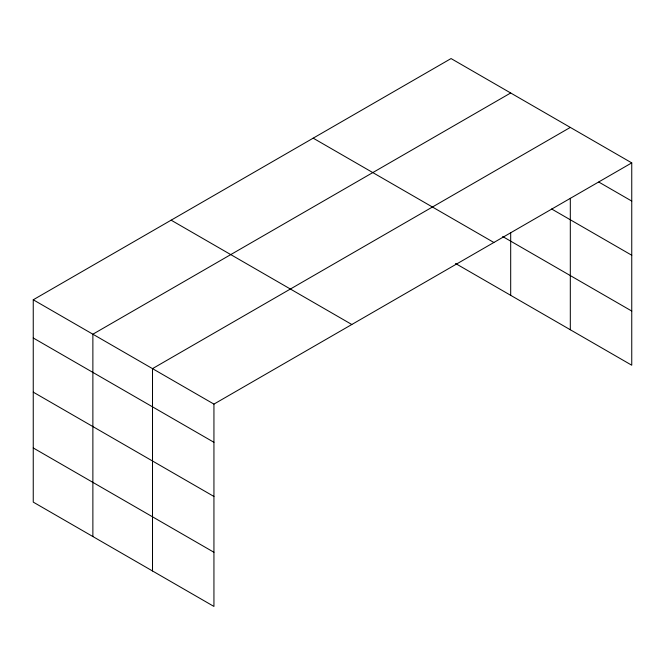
<?xml version="1.0" encoding="UTF-8"?>
<svg xmlns="http://www.w3.org/2000/svg" width="665" height="665" viewBox="0 0 665 665"><rect width="100%" height="100%" fill="white"/><g stroke="black" fill="none" stroke-linecap="round" stroke-linejoin="round"><path stroke-width="1" d="M33.25 299.782L213.939 404.104L213.939 606.438L33.25 502.117L33.25 299.782L451.061 58.562L631.75 162.883L631.75 365.218L455.508 263.473M510.687 92.984L92.876 334.204L92.876 536.547M570.312 127.414L152.509 368.634L152.509 570.969M213.939 404.104L631.75 162.883M598.808 182.06L631.75 201.079M551.626 208.985L631.75 255.244M502.674 236.532L631.75 311.054M313.182 138.162L493.871 242.484M171.129 220.173L351.818 324.495M33.25 337.978L213.939 442.3M33.25 392.142L213.939 496.464M33.25 447.952L213.939 552.274M570.312 198.311L570.312 329.749M510.687 232.891L510.687 295.327"/></g></svg>
